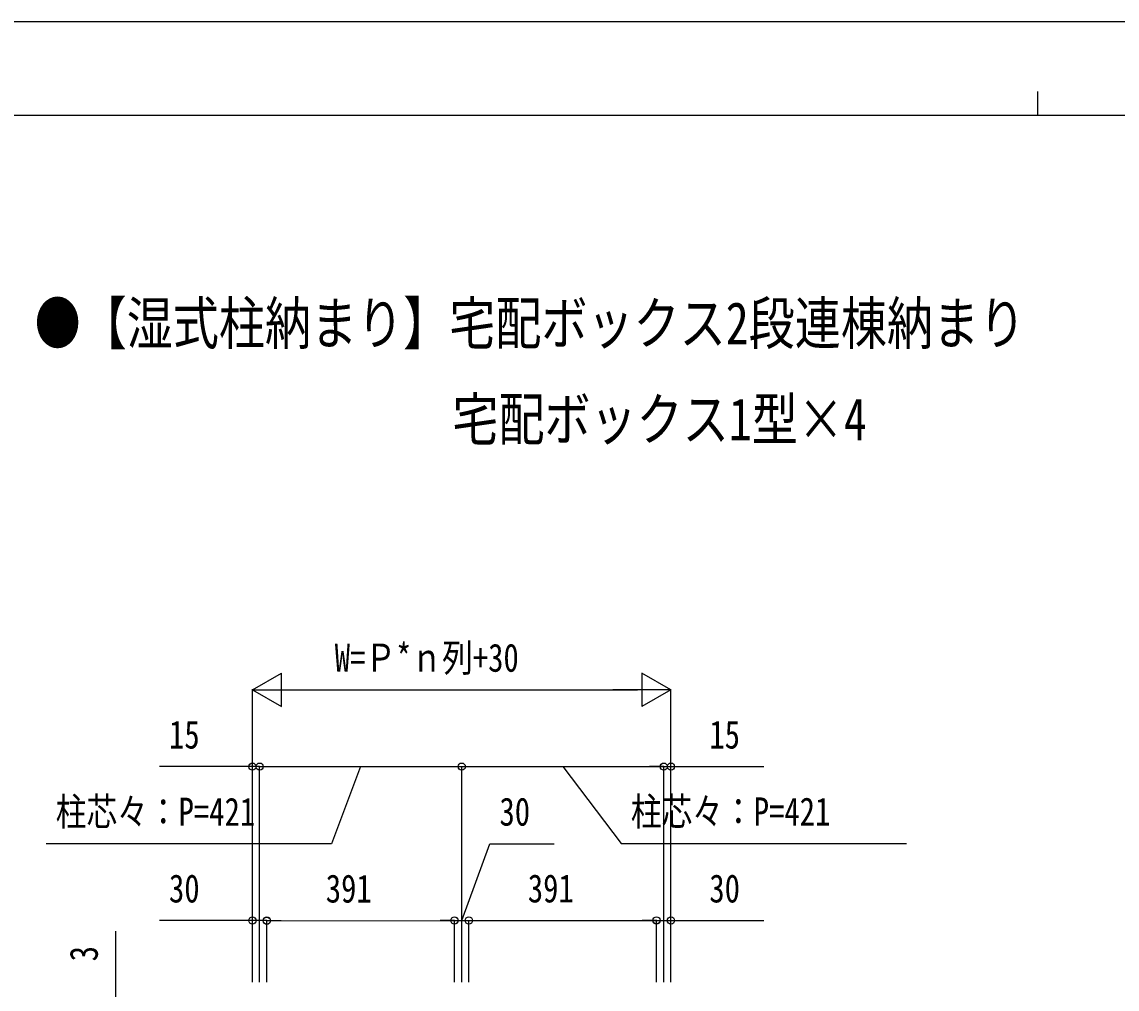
# Model space of a CAD drawing. Units: millimetres, scale not verified. Extents: x -4205 to 4205, y -2970 to 2970.
# Drawn here: x -2121 to 161, y 955 to 2970 of the extents above; entities that cross this region are included whole.
import ezdxf
from ezdxf.enums import TextEntityAlignment as Align

# ---------------------------------------------------------------- set-up
doc = ezdxf.new("R2010")
doc.units = ezdxf.units.MM
doc.header["$LTSCALE"] = 16
for name, color, linetype in [('0-1_USER1', 3, 'Continuous'), ('0-6_YKK_D', 6, 'Continuous'), ('0-7_YKK_ZWAK', 7, 'Continuous')]:
    doc.layers.add(name, color=color, linetype=linetype)
doc.styles.add('ＭＳ ゴシック', font='')
doc.styles.get('ＭＳ ゴシック').set_extended_font_data('MS Gothic')

msp = doc.modelspace()

# ---------------------------------------------------------------- linework, layer by layer
at = {"layer": '0-6_YKK_D'}
for p, q in [((-1640.48, 1578.57), (-1579.86, 1613.57)), ((-1579.86, 1543.57), (-1579.86, 1613.57)), ((-768.48, 1578.57), (-829.1, 1613.57)), ((-829.1, 1613.57), (-829.1, 1543.57)), ((-1640.48, 969.75), (-1640.48, 1579.57)), ((-1640.48, 1578.57), (-1579.86, 1543.57)), ((-1640.48, 1578.57), (-1519.24, 1578.57)), ((-1570.48, 1578.57), (-838.48, 1578.57)), ((-768.48, 1578.57), (-889.72, 1578.57)), ((-768.48, 1578.57), (-829.1, 1543.57)), ((-768.48, 969.75), (-768.48, 1579.57)), ((-1640.48, 1418.57), (-1834.35, 1418.57)), ((-1640.48, 969.75), (-1640.48, 1419.57)), ((-1625.48, 1418.57), (-1640.48, 1418.57)), ((-1625.48, 969.75), (-1625.48, 1419.57)), ((-1625.48, 969.75), (-1625.48, 1419.57)), ((-1625.48, 1418.57), (-1595.48, 1418.57)), ((-1625.48, 1418.57), (-1204.48, 1418.57)), ((-1204.48, 969.75), (-1204.48, 1419.57)), ((-1204.48, 969.75), (-1204.48, 1419.57)), ((-1204.48, 1418.57), (-783.48, 1418.57)), ((-783.48, 1418.57), (-813.48, 1418.57)), ((-783.48, 969.75), (-783.48, 1419.57)), ((-783.48, 969.75), (-783.48, 1419.57)), ((-783.48, 1418.57), (-768.48, 1418.57)), ((-768.48, 969.75), (-768.48, 1419.57)), ((-768.48, 1418.57), (-574.61, 1418.57)), ((-1640.48, 1097.88), (-1834.35, 1097.88)), ((-1640.48, 969.75), (-1640.48, 1098.88)), ((-1610.49, 1097.88), (-1640.48, 1097.88)), ((-1610.49, 969.75), (-1610.58, 1098.58)), ((-1610.58, 1097.58), (-1219.59, 1097.87)), ((-1610.49, 969.75), (-1610.49, 1098.88)), ((-1610.49, 1097.88), (-1580.49, 1097.88)), ((-1219.51, 1097.88), (-1249.51, 1097.88)), ((-1219.49, 969.75), (-1219.59, 1098.87)), ((-1219.51, 969.75), (-1219.51, 1098.88)), ((-1219.51, 1097.88), (-1189.52, 1097.88)), ((-1219.51, 1097.88), (-1189.52, 1097.88)), ((-1189.52, 969.75), (-1189.61, 1098.9)), ((-1189.61, 1097.9), (-798.61, 1098.18)), ((-1189.52, 969.75), (-1189.52, 1098.88)), ((-1189.52, 1097.88), (-1159.52, 1097.88)), ((-798.48, 1097.88), (-828.48, 1097.88)), ((-798.51, 969.75), (-798.61, 1099.18)), ((-798.48, 979.75), (-798.48, 1098.88)), ((-798.48, 1097.88), (-768.48, 1097.88)), ((-768.48, 969.75), (-768.48, 1098.88)), ((-768.48, 1097.88), (-574.61, 1097.88)), ((-1924.98, 932.88), (-1924.98, 1075.55))]:
    msp.add_line(p, q, dxfattribs=at)
for points in [[(-1414.98, 1418.57), (-1475.63, 1257.67), (-2070.29, 1257.67)], [(-993.98, 1418.57), (-871.99, 1258.14), (-277.33, 1258.14)], [(-1204.51, 1097.88), (-1145.76, 1257.94), (-1011.9, 1257.94)]]:
    msp.add_lwpolyline(points, dxfattribs=at)
for centre in [(-1640.48, 1418.57), (-1625.48, 1418.57), (-1625.48, 1418.57), (-1204.48, 1418.57), (-1204.48, 1418.57), (-783.48, 1418.57), (-783.48, 1418.57), (-768.48, 1418.57), (-1640.48, 1097.88), (-1610.58, 1097.58), (-1610.49, 1097.88), (-1219.59, 1097.87), (-1219.51, 1097.88), (-1189.61, 1097.9), (-1189.52, 1097.88), (-798.61, 1098.18), (-798.48, 1097.88), (-768.48, 1097.88)]:
    msp.add_circle(centre, 7.5, dxfattribs=at)
at = {"layer": '0-7_YKK_ZWAK'}
for p, q in [((-4.98, 2825), (-4.98, 2775)), ((3895.02, 2775), (-3904.98, 2775))]:
    msp.add_line(p, q, dxfattribs=at)
msp.add_lwpolyline([(-4205, -2970), (4205, -2970), (4205, 2970), (-4205, 2970)], close=True, dxfattribs=at)

# ---------------------------------------------------------------- texts
at = {"layer": '0-1_USER1', "style": 'ＭＳ ゴシック', "width": 0.8}
for s, p in [('●【湿式柱納まり】宅配ボックス2段連棟納まり', (-2094.4, 2272)), ('\u3000\u3000\u3000\u3000\u3000\u3000\u3000\u3000\u3000宅配ボックス1型×4', (-2088, 2072))]:
    msp.add_text(s, height=87.98, dxfattribs=at).set_placement(p, align=Align.BOTTOM_LEFT)
at = {"layer": '0-6_YKK_D', "style": 'ＭＳ ゴシック', "width": 0.8}
for s, p in [('W=Ｐ*ｎ列+30', (-1469.01, 1598.57)), ('15', (-1814.35, 1438.57)), ('15', (-688.48, 1438.57)), ('柱芯々：P=421', (-2050.29, 1277.67)), ('30', (-1125.76, 1277.94)), ('柱芯々：P=421', (-851.99, 1278.14)), ('30', (-1814.35, 1117.88)), ('30', (-688.48, 1117.88))]:
    msp.add_text(s, height=58.65, dxfattribs=at).set_placement(p, align=Align.BOTTOM_LEFT)
for s, rotation, p in [('391', 0.042, (-1487.63, 1117.68)), ('391', 0.042, (-1066.66, 1117.99)), ('3', 90, (-1944.98, 1012.88))]:
    msp.add_text(s, height=58.65, rotation=rotation, dxfattribs=at).set_placement(p, align=Align.BOTTOM_LEFT)

doc.saveas('drawing.dxf')
